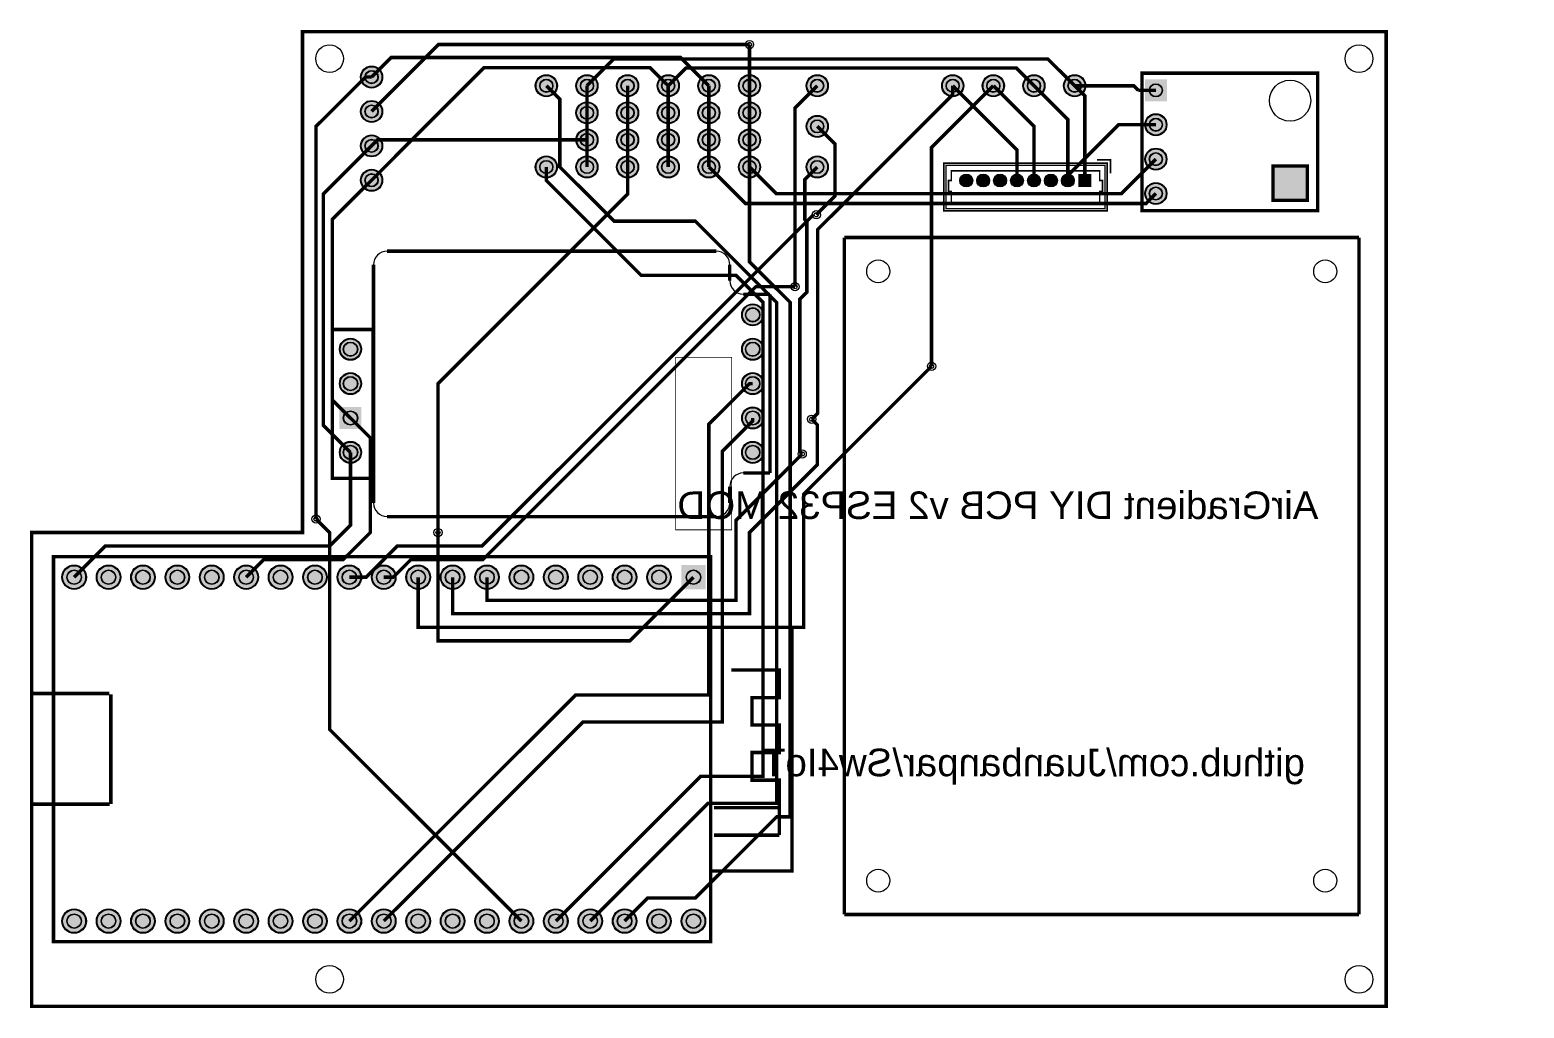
# Model space of a CAD drawing. Header units: millimetres. Extents: x -20 to 90, y 28 to 100.
import ezdxf

# ---------------------------------------------------------------- set-up
doc = ezdxf.new("R2010")
doc.units = ezdxf.units.MM
for name, color, linetype, true_color in [('BoardOutLine', 7, 'Continuous', 0xff00ff), ('BottomLayer', 7, 'Continuous', 0x0000ff), ('BottomSolderMaskLayer', 7, 'Continuous', 0xaa00ff), ('Document', 7, 'Continuous', 0xffffff), ('Hole', 7, 'Continuous', 0x222222), ('Mechanical', 7, 'Continuous', 0xf022f0), ('Multi-Layer', 7, 'Continuous', 0xc0c0c0), ('TopLayer', 7, 'Continuous', 0xff0000), ('TopSilkLayer', 7, 'Continuous', 0xffcc00), ('TopSolderMaskLayer', 7, 'Continuous', 0x800080)]:
    doc.layers.add(name, color=color, linetype=linetype, true_color=true_color)
doc.styles.get("Standard").update_dxf_attribs({"font": 'arial.ttf'})

msp = doc.modelspace()

# ---------------------------------------------------------------- hatches: boundary and pattern name
at = {"layer": 'BottomSolderMaskLayer'}
for points in [[(4.29, 96.64, 1), (5.91, 96.64, 1)], [(17.19, 96, 1), (18.81, 96, 1)], [(20.19, 96, 1), (21.81, 96, 1)], [(23.19, 96, 1), (24.81, 96, 1)], [(26.19, 96, 1), (27.81, 96, 1)], [(29.19, 96, 1), (30.81, 96, 1)], [(32.19, 96, 1), (33.81, 96, 1)], [(37.19, 96, 1), (38.81, 96, 1)], [(47.19, 96, 1), (48.81, 96, 1)], [(50.19, 96, 1), (51.81, 96, 1)], [(53.19, 96, 1), (54.81, 96, 1)], [(56.19, 96, 1), (57.81, 96, 1)], [(62.19, 96.47), (63.81, 96.47), (63.81, 94.85), (62.19, 94.85)], [(4.29, 94.1, 1), (5.91, 94.1, 1)], [(20.19, 94, 1), (21.81, 94, 1)], [(23.19, 94, 1), (24.81, 94, 1)], [(26.19, 94, 1), (27.81, 94, 1)], [(29.19, 94, 1), (30.81, 94, 1)], [(32.19, 94, 1), (33.81, 94, 1)], [(37.19, 93, 1), (38.81, 93, 1)], [(62.19, 93.12, 1), (63.81, 93.12, 1)], [(20.19, 92, 1), (21.81, 92, 1)], [(23.19, 92, 1), (24.81, 92, 1)], [(26.19, 92, 1), (27.81, 92, 1)], [(29.19, 92, 1), (30.81, 92, 1)], [(32.19, 92, 1), (33.81, 92, 1)], [(4.29, 91.56, 1), (5.91, 91.56, 1)], [(17.19, 90, 1), (18.81, 90, 1)], [(20.19, 90, 1), (21.81, 90, 1)], [(23.19, 90, 1), (24.81, 90, 1)], [(26.19, 90, 1), (27.81, 90, 1)], [(29.19, 90, 1), (30.81, 90, 1)], [(32.19, 90, 1), (33.81, 90, 1)], [(37.19, 90, 1), (38.81, 90, 1)], [(62.19, 90.58, 1), (63.81, 90.58, 1)], [(4.29, 89.02, 1), (5.91, 89.02, 1)], [(48.52, 89, 1), (49.48, 89, 1)], [(49.77, 89, 1), (50.73, 89, 1)], [(51.02, 89, 1), (51.98, 89, 1)], [(52.27, 89, 1), (53.22, 89, 1)], [(53.53, 89, 1), (54.48, 89, 1)], [(54.78, 89, 1), (55.73, 89, 1)], [(56.02, 89, 1), (56.98, 89, 1)], [(58.23, 88.52), (57.27, 88.52), (57.27, 89.48), (58.23, 89.48)], [(62.19, 88.04, 1), (63.81, 88.04, 1)], [(32.43, 79.08, 1), (34.05, 79.08, 1)], [(2.73, 76.54, 1), (4.35, 76.54, 1)], [(32.43, 76.54, 1), (34.05, 76.54, 1)], [(2.73, 74, 1), (4.35, 74, 1)], [(32.43, 74, 1), (34.05, 74, 1)], [(2.73, 72.27), (4.35, 72.27), (4.35, 70.65), (2.73, 70.65)], [(32.43, 71.46, 1), (34.05, 71.46, 1)], [(2.73, 68.92, 1), (4.35, 68.92, 1)], [(32.43, 68.92, 1), (34.05, 68.92, 1)], [(-17.76, 59.7, 1), (-15.96, 59.7, 1)], [(-15.22, 59.7, 1), (-13.42, 59.7, 1)], [(-12.68, 59.7, 1), (-10.88, 59.7, 1)], [(-10.14, 59.7, 1), (-8.34, 59.7, 1)], [(-7.6, 59.7, 1), (-5.8, 59.7, 1)], [(-5.06, 59.7, 1), (-3.26, 59.7, 1)], [(-2.52, 59.7, 1), (-0.72, 59.7, 1)], [(0.02, 59.7, 1), (1.82, 59.7, 1)], [(2.56, 59.7, 1), (4.36, 59.7, 1)], [(5.1, 59.7, 1), (6.9, 59.7, 1)], [(7.64, 59.7, 1), (9.44, 59.7, 1)], [(10.18, 59.7, 1), (11.98, 59.7, 1)], [(12.72, 59.7, 1), (14.52, 59.7, 1)], [(15.26, 59.7, 1), (17.06, 59.7, 1)], [(17.8, 59.7, 1), (19.6, 59.7, 1)], [(20.34, 59.7, 1), (22.14, 59.7, 1)], [(22.88, 59.7, 1), (24.68, 59.7, 1)], [(25.42, 59.7, 1), (27.22, 59.7, 1)], [(29.76, 60.6), (29.76, 58.8), (27.96, 58.8), (27.96, 60.6)], [(-17.76, 34.3, 1), (-15.96, 34.3, 1)], [(-15.22, 34.3, 1), (-13.42, 34.3, 1)], [(-12.68, 34.3, 1), (-10.88, 34.3, 1)], [(-10.14, 34.3, 1), (-8.34, 34.3, 1)], [(-7.6, 34.3, 1), (-5.8, 34.3, 1)], [(-5.06, 34.3, 1), (-3.26, 34.3, 1)], [(-2.52, 34.3, 1), (-0.72, 34.3, 1)], [(0.02, 34.3, 1), (1.82, 34.3, 1)], [(2.56, 34.3, 1), (4.36, 34.3, 1)], [(5.1, 34.3, 1), (6.9, 34.3, 1)], [(7.64, 34.3, 1), (9.44, 34.3, 1)], [(10.18, 34.3, 1), (11.98, 34.3, 1)], [(12.72, 34.3, 1), (14.52, 34.3, 1)], [(15.26, 34.3, 1), (17.06, 34.3, 1)], [(17.8, 34.3, 1), (19.6, 34.3, 1)], [(20.34, 34.3, 1), (22.14, 34.3, 1)], [(22.88, 34.3, 1), (24.68, 34.3, 1)], [(25.42, 34.3, 1), (27.22, 34.3, 1)], [(27.96, 34.3, 1), (29.76, 34.3, 1)]]:
    msp.add_hatch(color=256, dxfattribs=at).paths.add_polyline_path(points)
at = {"layer": 'Multi-Layer'}
for points in [[(62.24, 96.42), (63.76, 96.42), (63.76, 94.9), (62.24, 94.9)], [(62.24, 93.12, 1), (63.76, 93.12, 1)], [(62.24, 90.58, 1), (63.76, 90.58, 1)], [(62.24, 88.04, 1), (63.76, 88.04, 1)], [(32.48, 79.08, 1), (34, 79.08, 1)], [(2.78, 76.54, 1), (4.3, 76.54, 1)], [(32.48, 76.54, 1), (34, 76.54, 1)], [(2.78, 74, 1), (4.3, 74, 1)], [(32.48, 74, 1), (34, 74, 1)], [(2.78, 72.22), (4.3, 72.22), (4.3, 70.7), (2.78, 70.7)], [(32.48, 71.46, 1), (34, 71.46, 1)], [(2.78, 68.92, 1), (4.3, 68.92, 1)], [(32.48, 68.92, 1), (34, 68.92, 1)], [(-17.71, 59.7, 1), (-16.01, 59.7, 1)], [(-15.17, 59.7, 1), (-13.47, 59.7, 1)], [(-12.63, 59.7, 1), (-10.93, 59.7, 1)], [(-10.09, 59.7, 1), (-8.39, 59.7, 1)], [(-7.55, 59.7, 1), (-5.85, 59.7, 1)], [(-5.01, 59.7, 1), (-3.31, 59.7, 1)], [(-2.47, 59.7, 1), (-0.77, 59.7, 1)], [(0.07, 59.7, 1), (1.77, 59.7, 1)], [(2.61, 59.7, 1), (4.31, 59.7, 1)], [(5.15, 59.7, 1), (6.85, 59.7, 1)], [(7.69, 59.7, 1), (9.39, 59.7, 1)], [(10.23, 59.7, 1), (11.93, 59.7, 1)], [(12.77, 59.7, 1), (14.47, 59.7, 1)], [(15.31, 59.7, 1), (17.01, 59.7, 1)], [(17.85, 59.7, 1), (19.55, 59.7, 1)], [(20.39, 59.7, 1), (22.09, 59.7, 1)], [(22.93, 59.7, 1), (24.63, 59.7, 1)], [(25.47, 59.7, 1), (27.17, 59.7, 1)], [(29.71, 60.55), (29.71, 58.85), (28.01, 58.85), (28.01, 60.55)], [(-17.71, 34.3, 1), (-16.01, 34.3, 1)], [(-15.17, 34.3, 1), (-13.47, 34.3, 1)], [(-12.63, 34.3, 1), (-10.93, 34.3, 1)], [(-10.09, 34.3, 1), (-8.39, 34.3, 1)], [(-7.55, 34.3, 1), (-5.85, 34.3, 1)], [(-5.01, 34.3, 1), (-3.31, 34.3, 1)], [(-2.47, 34.3, 1), (-0.77, 34.3, 1)], [(0.07, 34.3, 1), (1.77, 34.3, 1)], [(2.61, 34.3, 1), (4.31, 34.3, 1)], [(5.15, 34.3, 1), (6.85, 34.3, 1)], [(7.69, 34.3, 1), (9.39, 34.3, 1)], [(10.23, 34.3, 1), (11.93, 34.3, 1)], [(12.77, 34.3, 1), (14.47, 34.3, 1)], [(15.31, 34.3, 1), (17.01, 34.3, 1)], [(17.85, 34.3, 1), (19.55, 34.3, 1)], [(20.39, 34.3, 1), (22.09, 34.3, 1)], [(22.93, 34.3, 1), (24.63, 34.3, 1)], [(25.47, 34.3, 1), (27.17, 34.3, 1)], [(28.01, 34.3, 1), (29.71, 34.3, 1)]]:
    msp.add_hatch(color=256, dxfattribs=at).paths.add_polyline_path(points)
at = {"layer": 'TopSilkLayer'}
msp.add_hatch(color=256, dxfattribs=at).paths.add_polyline_path([(71.64, 90.03), (71.64, 87.49), (74.18, 87.49), (74.18, 90.03)])
at = {"layer": 'TopSolderMaskLayer'}
for points in [[(4.29, 96.64, 1), (5.91, 96.64, 1)], [(17.19, 96, 1), (18.81, 96, 1)], [(20.19, 96, 1), (21.81, 96, 1)], [(23.19, 96, 1), (24.81, 96, 1)], [(26.19, 96, 1), (27.81, 96, 1)], [(29.19, 96, 1), (30.81, 96, 1)], [(32.19, 96, 1), (33.81, 96, 1)], [(37.19, 96, 1), (38.81, 96, 1)], [(47.19, 96, 1), (48.81, 96, 1)], [(50.19, 96, 1), (51.81, 96, 1)], [(53.19, 96, 1), (54.81, 96, 1)], [(56.19, 96, 1), (57.81, 96, 1)], [(62.19, 96.47), (63.81, 96.47), (63.81, 94.85), (62.19, 94.85)], [(4.29, 94.1, 1), (5.91, 94.1, 1)], [(20.19, 94, 1), (21.81, 94, 1)], [(23.19, 94, 1), (24.81, 94, 1)], [(26.19, 94, 1), (27.81, 94, 1)], [(29.19, 94, 1), (30.81, 94, 1)], [(32.19, 94, 1), (33.81, 94, 1)], [(37.19, 93, 1), (38.81, 93, 1)], [(62.19, 93.12, 1), (63.81, 93.12, 1)], [(20.19, 92, 1), (21.81, 92, 1)], [(23.19, 92, 1), (24.81, 92, 1)], [(26.19, 92, 1), (27.81, 92, 1)], [(29.19, 92, 1), (30.81, 92, 1)], [(32.19, 92, 1), (33.81, 92, 1)], [(4.29, 91.56, 1), (5.91, 91.56, 1)], [(17.19, 90, 1), (18.81, 90, 1)], [(20.19, 90, 1), (21.81, 90, 1)], [(23.19, 90, 1), (24.81, 90, 1)], [(26.19, 90, 1), (27.81, 90, 1)], [(29.19, 90, 1), (30.81, 90, 1)], [(32.19, 90, 1), (33.81, 90, 1)], [(37.19, 90, 1), (38.81, 90, 1)], [(62.19, 90.58, 1), (63.81, 90.58, 1)], [(4.29, 89.02, 1), (5.91, 89.02, 1)], [(48.52, 89, 1), (49.48, 89, 1)], [(49.77, 89, 1), (50.73, 89, 1)], [(51.02, 89, 1), (51.98, 89, 1)], [(52.27, 89, 1), (53.22, 89, 1)], [(53.53, 89, 1), (54.48, 89, 1)], [(54.78, 89, 1), (55.73, 89, 1)], [(56.02, 89, 1), (56.98, 89, 1)], [(58.23, 88.52), (57.27, 88.52), (57.27, 89.48), (58.23, 89.48)], [(62.19, 88.04, 1), (63.81, 88.04, 1)], [(32.43, 79.08, 1), (34.05, 79.08, 1)], [(2.73, 76.54, 1), (4.35, 76.54, 1)], [(32.43, 76.54, 1), (34.05, 76.54, 1)], [(2.73, 74, 1), (4.35, 74, 1)], [(32.43, 74, 1), (34.05, 74, 1)], [(2.73, 72.27), (4.35, 72.27), (4.35, 70.65), (2.73, 70.65)], [(32.43, 71.46, 1), (34.05, 71.46, 1)], [(2.73, 68.92, 1), (4.35, 68.92, 1)], [(32.43, 68.92, 1), (34.05, 68.92, 1)], [(-17.76, 59.7, 1), (-15.96, 59.7, 1)], [(-15.22, 59.7, 1), (-13.42, 59.7, 1)], [(-12.68, 59.7, 1), (-10.88, 59.7, 1)], [(-10.14, 59.7, 1), (-8.34, 59.7, 1)], [(-7.6, 59.7, 1), (-5.8, 59.7, 1)], [(-5.06, 59.7, 1), (-3.26, 59.7, 1)], [(-2.52, 59.7, 1), (-0.72, 59.7, 1)], [(0.02, 59.7, 1), (1.82, 59.7, 1)], [(2.56, 59.7, 1), (4.36, 59.7, 1)], [(5.1, 59.7, 1), (6.9, 59.7, 1)], [(7.64, 59.7, 1), (9.44, 59.7, 1)], [(10.18, 59.7, 1), (11.98, 59.7, 1)], [(12.72, 59.7, 1), (14.52, 59.7, 1)], [(15.26, 59.7, 1), (17.06, 59.7, 1)], [(17.8, 59.7, 1), (19.6, 59.7, 1)], [(20.34, 59.7, 1), (22.14, 59.7, 1)], [(22.88, 59.7, 1), (24.68, 59.7, 1)], [(25.42, 59.7, 1), (27.22, 59.7, 1)], [(29.76, 60.6), (29.76, 58.8), (27.96, 58.8), (27.96, 60.6)], [(-17.76, 34.3, 1), (-15.96, 34.3, 1)], [(-15.22, 34.3, 1), (-13.42, 34.3, 1)], [(-12.68, 34.3, 1), (-10.88, 34.3, 1)], [(-10.14, 34.3, 1), (-8.34, 34.3, 1)], [(-7.6, 34.3, 1), (-5.8, 34.3, 1)], [(-5.06, 34.3, 1), (-3.26, 34.3, 1)], [(-2.52, 34.3, 1), (-0.72, 34.3, 1)], [(0.02, 34.3, 1), (1.82, 34.3, 1)], [(2.56, 34.3, 1), (4.36, 34.3, 1)], [(5.1, 34.3, 1), (6.9, 34.3, 1)], [(7.64, 34.3, 1), (9.44, 34.3, 1)], [(10.18, 34.3, 1), (11.98, 34.3, 1)], [(12.72, 34.3, 1), (14.52, 34.3, 1)], [(15.26, 34.3, 1), (17.06, 34.3, 1)], [(17.8, 34.3, 1), (19.6, 34.3, 1)], [(20.34, 34.3, 1), (22.14, 34.3, 1)], [(22.88, 34.3, 1), (24.68, 34.3, 1)], [(25.42, 34.3, 1), (27.22, 34.3, 1)], [(27.96, 34.3, 1), (29.76, 34.3, 1)]]:
    msp.add_hatch(color=256, dxfattribs=at).paths.add_polyline_path(points)

# ---------------------------------------------------------------- linework, layer by layer
at = {"layer": 'BoardOutLine', "const_width": 0.254}
msp.add_lwpolyline([(0, 100), (80, 100), (80, 28), (0, 28), (-20, 28), (-20, 63), (-10, 63), (0, 63), (0, 100)], close=True, dxfattribs=at)
at = {"layer": 'BottomLayer'}
for points, const_width in [([(30, 96), (27.91, 98.08), (6.54, 98.08), (5.1, 96.64)], 0.26), ([(33, 96), (33, 99.04)], 0.26), ([(27, 96), (25.67, 97.33), (13.4, 97.33), (5.1, 89.02)], 0.26), ([(5.1, 96.64), (4.65, 96.64), (1, 93), (1, 90.22), (1, 64)], 0.254), ([(18, 96), (19, 95), (19, 90), (23, 86), (29, 86), (35, 80), (35, 43), (29.94, 43), (21.24, 34.3)], 0.254), ([(21, 94), (21, 96)], 0.26), ([(24, 96), (24, 94)], 0.26), ([(27, 94), (27, 96)], 0.26), ([(30, 94), (30, 96)], 0.26), ([(33, 94), (33, 96)], 0.26), ([(36.36, 81.16), (36.36, 94.36), (38, 96)], 0.26), ([(48, 96), (48, 95.35), (38.03, 85.38), (38.03, 71.81), (37.59, 71.37)], 0.26), ([(51, 96), (46.44, 91.45), (46.44, 75.28)], 0.26), ([(54, 89), (54, 93), (51, 96)], 0.26), ([(56.5, 89), (56.5, 93.5), (54, 96)], 0.26), ([(57.75, 89), (57.75, 95.25), (57, 96)], 0.26), ([(21, 92), (21, 94)], 0.26), ([(24, 92), (24, 94)], 0.26), ([(27, 92), (27, 94)], 0.26), ([(30, 94), (30, 92)], 0.26), ([(33, 92), (33, 94)], 0.26), ([(37.93, 86.47), (39.31, 87.85), (39.31, 91.69), (38, 93)], 0.26), ([(3.54, 68.92), (1.54, 70.92), (1.54, 88.01), (5.1, 91.56)], 0.26), ([(21, 90), (21, 92)], 0.26), ([(24, 90), (24, 92)], 0.26), ([(27, 90), (27, 92)], 0.26), ([(30, 92), (30, 90)], 0.26), ([(33, 90), (33, 92)], 0.26), ([(18, 90), (18, 89), (25, 82), (32, 82), (34, 80), (34, 45), (29.4, 45), (18.7, 34.3)], 0.254), ([(33, 90), (33, 83), (36, 80), (36, 42), (35, 42), (29, 36), (25.48, 36), (23.78, 34.3)], 0.254), ([(36.89, 68.8), (36.71, 68.99), (36.71, 80.22), (37.23, 80.74), (37.23, 85.98), (37.09, 86.12), (37.09, 89.09), (38, 90)], 0.26), ([(3.54, 71.46), (2.2, 72.79), (2.2, 86.13), (5.1, 89.02)], 0.26), ([(33.24, 74), (33, 74), (30, 71), (30, 51), (20.16, 51), (3.46, 34.3)], 0.254), ([(3.54, 71.46), (5, 70), (5, 63), (3, 61), (-2.86, 61), (-4.16, 59.7)], 0.254), ([(33.24, 71.46), (33.24, 71.24), (31, 69), (31, 49), (20.7, 49), (6, 34.3)], 0.254), ([(3.54, 68.92), (3.54, 63.54), (2, 62), (-14.56, 62), (-16.86, 59.7)], 0.254), ([(10, 63), (10, 55), (24.16, 55), (28.86, 59.7)], 0.254)]:
    msp.add_lwpolyline(points, dxfattribs=dict(at, const_width=const_width))
at = {"layer": 'BottomSolderMaskLayer'}
for points in [[(49, 89.28), (49, 89.28)], [(49, 88.72), (49, 88.72)], [(50.25, 89.28), (50.25, 89.28)], [(50.25, 88.72), (50.25, 88.72)], [(51.5, 89.28), (51.5, 89.28)], [(51.5, 88.72), (51.5, 88.72)], [(52.75, 89.28), (52.75, 89.28)], [(52.75, 88.72), (52.75, 88.72)], [(54, 89.28), (54, 89.28)], [(54, 88.72), (54, 88.72)], [(55.25, 89.28), (55.25, 89.28)], [(55.25, 88.72), (55.25, 88.72)], [(56.5, 89.28), (56.5, 89.28)], [(56.5, 88.72), (56.5, 88.72)], [(57.75, 89.28), (57.75, 89.28)], [(57.75, 88.72), (57.75, 88.72)]]:
    msp.add_lwpolyline(points, close=True, dxfattribs=at)
for centre, radius in [((5.1, 96.64), 0.813), ((5.1, 96.64), 0.488), ((18, 96), 0.813), ((18, 96), 0.488), ((21, 96), 0.813), ((21, 96), 0.488), ((24, 96), 0.813), ((24, 96), 0.488), ((27, 96), 0.813), ((27, 96), 0.488), ((30, 96), 0.813), ((30, 96), 0.488), ((33, 96), 0.813), ((33, 96), 0.488), ((38, 96), 0.813), ((38, 96), 0.488), ((48, 96), 0.813), ((48, 96), 0.488), ((51, 96), 0.813), ((51, 96), 0.488), ((54, 96), 0.813), ((54, 96), 0.488), ((57, 96), 0.813), ((57, 96), 0.488), ((63, 95.66), 0.488), ((5.1, 94.1), 0.813), ((5.1, 94.1), 0.488), ((21, 94), 0.813), ((21, 94), 0.488), ((24, 94), 0.813), ((24, 94), 0.488), ((27, 94), 0.813), ((27, 94), 0.488), ((30, 94), 0.813), ((30, 94), 0.488), ((33, 94), 0.813), ((33, 94), 0.488), ((38, 93), 0.813), ((63, 93.12), 0.813), ((21, 92), 0.813), ((24, 92), 0.813), ((27, 92), 0.813), ((30, 92), 0.813), ((33, 92), 0.813), ((38, 93), 0.488), ((63, 93.12), 0.488), ((5.1, 91.56), 0.813), ((5.1, 91.56), 0.488), ((21, 92), 0.488), ((24, 92), 0.488), ((27, 92), 0.488), ((30, 92), 0.488), ((33, 92), 0.488), ((18, 90), 0.813), ((18, 90), 0.488), ((21, 90), 0.813), ((21, 90), 0.488), ((24, 90), 0.813), ((24, 90), 0.488), ((27, 90), 0.813), ((27, 90), 0.488), ((30, 90), 0.813), ((30, 90), 0.488), ((33, 90), 0.813), ((33, 90), 0.488), ((38, 90), 0.813), ((38, 90), 0.488), ((63, 90.58), 0.813), ((63, 90.58), 0.488), ((5.1, 89.02), 0.813), ((5.1, 89.02), 0.488), ((49, 89), 0.476), ((50.25, 89), 0.476), ((51.5, 89), 0.476), ((52.75, 89), 0.476), ((54, 89), 0.476), ((55.25, 89), 0.476), ((56.5, 89), 0.476), ((63, 88.04), 0.813), ((63, 88.04), 0.488), ((33.24, 79.08), 0.813), ((33.24, 79.08), 0.533), ((3.54, 76.54), 0.813), ((33.24, 76.54), 0.813), ((3.54, 76.54), 0.533), ((33.24, 76.54), 0.533), ((3.54, 74), 0.813), ((3.54, 74), 0.533), ((33.24, 74), 0.813), ((33.24, 74), 0.533), ((3.54, 71.46), 0.533), ((33.24, 71.46), 0.813), ((33.24, 71.46), 0.533), ((3.54, 68.92), 0.813), ((33.24, 68.92), 0.813), ((3.54, 68.92), 0.533), ((33.24, 68.92), 0.533), ((-16.86, 59.7), 0.901), ((-16.86, 59.7), 0.54), ((-14.32, 59.7), 0.901), ((-14.32, 59.7), 0.54), ((-11.78, 59.7), 0.901), ((-11.78, 59.7), 0.54), ((-9.24, 59.7), 0.901), ((-9.24, 59.7), 0.54), ((-6.7, 59.7), 0.901), ((-6.7, 59.7), 0.54), ((-4.16, 59.7), 0.901), ((-4.16, 59.7), 0.54), ((-1.62, 59.7), 0.901), ((-1.62, 59.7), 0.54), ((0.92, 59.7), 0.901), ((0.92, 59.7), 0.54), ((3.46, 59.7), 0.901), ((3.46, 59.7), 0.54), ((6, 59.7), 0.901), ((6, 59.7), 0.54), ((8.54, 59.7), 0.901), ((8.54, 59.7), 0.54), ((11.08, 59.7), 0.901), ((11.08, 59.7), 0.54), ((13.62, 59.7), 0.901), ((13.62, 59.7), 0.54), ((16.16, 59.7), 0.901), ((16.16, 59.7), 0.54), ((18.7, 59.7), 0.901), ((18.7, 59.7), 0.54), ((21.24, 59.7), 0.901), ((21.24, 59.7), 0.54), ((23.78, 59.7), 0.901), ((23.78, 59.7), 0.54), ((26.32, 59.7), 0.901), ((26.32, 59.7), 0.54), ((28.86, 59.7), 0.54), ((-16.86, 34.3), 0.901), ((-16.86, 34.3), 0.54), ((-14.32, 34.3), 0.901), ((-14.32, 34.3), 0.54), ((-11.78, 34.3), 0.901), ((-11.78, 34.3), 0.54), ((-9.24, 34.3), 0.901), ((-9.24, 34.3), 0.54), ((-6.7, 34.3), 0.901), ((-6.7, 34.3), 0.54), ((-4.16, 34.3), 0.901), ((-4.16, 34.3), 0.54), ((-1.62, 34.3), 0.901), ((-1.62, 34.3), 0.54), ((0.92, 34.3), 0.901), ((0.92, 34.3), 0.54), ((3.46, 34.3), 0.901), ((3.46, 34.3), 0.54), ((6, 34.3), 0.901), ((6, 34.3), 0.54), ((8.54, 34.3), 0.901), ((8.54, 34.3), 0.54), ((11.08, 34.3), 0.901), ((11.08, 34.3), 0.54), ((13.62, 34.3), 0.901), ((13.62, 34.3), 0.54), ((16.16, 34.3), 0.901), ((16.16, 34.3), 0.54), ((18.7, 34.3), 0.901), ((18.7, 34.3), 0.54), ((21.24, 34.3), 0.901), ((21.24, 34.3), 0.54), ((23.78, 34.3), 0.901), ((23.78, 34.3), 0.54), ((26.32, 34.3), 0.901), ((26.32, 34.3), 0.54), ((28.86, 34.3), 0.901), ((28.86, 34.3), 0.54)]:
    msp.add_circle(centre, radius, dxfattribs=at)
for centre, start, end in [((49, 89), 450, 270), ((49, 89), 270, 450), ((50.25, 89), 450, 270), ((50.25, 89), 270, 450), ((51.5, 89), 450, 270), ((51.5, 89), 270, 450), ((52.75, 89), 450, 270), ((52.75, 89), 270, 450), ((54, 89), 450, 270), ((54, 89), 270, 450), ((55.25, 89), 450, 270), ((55.25, 89), 270, 450), ((56.5, 89), 450, 270), ((56.5, 89), 270, 450), ((57.75, 89), 450, 270), ((57.75, 89), 270, 450)]:
    msp.add_arc(centre, 0.28, start, end, dxfattribs=at)
at = {"layer": 'Document', "const_width": 0.1}
msp.add_lwpolyline([(59.25, 90.13), (47.5, 90.13), (47.5, 86.93)], dxfattribs=at)
msp.add_lwpolyline([(59.25, 86.93), (59.25, 90.12), (47.5, 90.12), (47.5, 86.93), (59.25, 86.93)], close=True, dxfattribs=at)
at = {"layer": 'Hole'}
for centre, radius in [((33, 99.04), 0.155), ((37.93, 86.47), 0.155), ((36.36, 81.16), 0.155), ((46.44, 75.28), 0.155), ((37.59, 71.37), 0.155), ((36.89, 68.8), 0.155), ((1, 64), 0.152), ((10, 63), 0.152)]:
    msp.add_circle(centre, radius, dxfattribs=at)
at = {"layer": 'Mechanical', "const_width": 0.05}
msp.add_lwpolyline([(27.54, 63.2), (31.69, 63.2), (31.69, 75.95), (27.54, 75.95), (27.54, 63.2)], close=True, dxfattribs=at)
at = {"layer": 'Multi-Layer'}
for points in [[(58.18, 88.57), (57.33, 88.57), (57.33, 89.42), (58.18, 89.42)], [(49, 89.25), (49, 89.25)], [(49, 88.75), (49, 88.75)], [(50.25, 89.25), (50.25, 89.25)], [(50.25, 88.75), (50.25, 88.75)], [(51.5, 89.25), (51.5, 89.25)], [(51.5, 88.75), (51.5, 88.75)], [(52.75, 89.25), (52.75, 89.25)], [(52.75, 88.75), (52.75, 88.75)], [(54, 89.25), (54, 89.25)], [(54, 88.75), (54, 88.75)], [(55.25, 89.25), (55.25, 89.25)], [(55.25, 88.75), (55.25, 88.75)], [(56.5, 89.25), (56.5, 89.25)], [(56.5, 88.75), (56.5, 88.75)], [(57.75, 89.25), (57.75, 89.25)], [(57.75, 88.75), (57.75, 88.75)]]:
    msp.add_lwpolyline(points, close=True, dxfattribs=at)
for centre, radius in [((33, 99.04), 0.305), ((2, 98), 1.02), ((78, 98), 1.02), ((5.1, 96.64), 0.762), ((5.1, 96.64), 0.457), ((18, 96), 0.762), ((18, 96), 0.457), ((21, 96), 0.762), ((21, 96), 0.457), ((24, 96), 0.762), ((24, 96), 0.457), ((27, 96), 0.762), ((27, 96), 0.457), ((30, 96), 0.762), ((30, 96), 0.457), ((33, 96), 0.762), ((33, 96), 0.457), ((38, 96), 0.762), ((38, 96), 0.457), ((48, 96), 0.762), ((48, 96), 0.457), ((51, 96), 0.762), ((51, 96), 0.457), ((54, 96), 0.762), ((54, 96), 0.457), ((57, 96), 0.762), ((57, 96), 0.457), ((63, 95.66), 0.457), ((5.1, 94.1), 0.762), ((5.1, 94.1), 0.457), ((21, 94), 0.762), ((21, 94), 0.457), ((24, 94), 0.762), ((24, 94), 0.457), ((27, 94), 0.762), ((27, 94), 0.457), ((30, 94), 0.762), ((30, 94), 0.457), ((33, 94), 0.762), ((33, 94), 0.457), ((63, 93.12), 0.762), ((21, 92), 0.762), ((24, 92), 0.762), ((27, 92), 0.762), ((30, 92), 0.762), ((33, 92), 0.762), ((38, 93), 0.762), ((38, 93), 0.457), ((63, 93.12), 0.457), ((5.1, 91.56), 0.762), ((5.1, 91.56), 0.457), ((21, 92), 0.457), ((24, 92), 0.457), ((27, 92), 0.457), ((30, 92), 0.457), ((33, 92), 0.457), ((18, 90), 0.762), ((18, 90), 0.457), ((21, 90), 0.762), ((21, 90), 0.457), ((24, 90), 0.762), ((24, 90), 0.457), ((27, 90), 0.762), ((27, 90), 0.457), ((30, 90), 0.762), ((30, 90), 0.457), ((33, 90), 0.762), ((33, 90), 0.457), ((38, 90), 0.762), ((38, 90), 0.457), ((63, 90.58), 0.762), ((63, 90.58), 0.457), ((5.1, 89.02), 0.762), ((5.1, 89.02), 0.457), ((49, 89), 0.425), ((50.25, 89), 0.425), ((51.5, 89), 0.425), ((52.75, 89), 0.425), ((54, 89), 0.425), ((55.25, 89), 0.425), ((56.5, 89), 0.425), ((63, 88.04), 0.762), ((63, 88.04), 0.457), ((37.93, 86.47), 0.305), ((42.5, 82.29), 0.85), ((75.5, 82.29), 0.85), ((36.36, 81.16), 0.305), ((33.24, 79.08), 0.762), ((33.24, 79.08), 0.5), ((3.54, 76.54), 0.762), ((33.24, 76.54), 0.762), ((3.54, 76.54), 0.5), ((33.24, 76.54), 0.5), ((46.44, 75.28), 0.305), ((3.54, 74), 0.762), ((3.54, 74), 0.5), ((33.24, 74), 0.762), ((33.24, 74), 0.5), ((3.54, 71.46), 0.5), ((33.24, 71.46), 0.762), ((33.24, 71.46), 0.5), ((37.59, 71.37), 0.305), ((3.54, 68.92), 0.762), ((33.24, 68.92), 0.762), ((3.54, 68.92), 0.5), ((33.24, 68.92), 0.5), ((36.89, 68.8), 0.305), ((1, 64), 0.305), ((10, 63), 0.305), ((-16.86, 59.7), 0.85), ((-16.86, 59.7), 0.51), ((-14.32, 59.7), 0.85), ((-14.32, 59.7), 0.51), ((-11.78, 59.7), 0.85), ((-11.78, 59.7), 0.51), ((-9.24, 59.7), 0.85), ((-9.24, 59.7), 0.51), ((-6.7, 59.7), 0.85), ((-6.7, 59.7), 0.51), ((-4.16, 59.7), 0.85), ((-4.16, 59.7), 0.51), ((-1.62, 59.7), 0.85), ((-1.62, 59.7), 0.51), ((0.92, 59.7), 0.85), ((0.92, 59.7), 0.51), ((3.46, 59.7), 0.85), ((3.46, 59.7), 0.51), ((6, 59.7), 0.85), ((6, 59.7), 0.51), ((8.54, 59.7), 0.85), ((8.54, 59.7), 0.51), ((11.08, 59.7), 0.85), ((11.08, 59.7), 0.51), ((13.62, 59.7), 0.85), ((13.62, 59.7), 0.51), ((16.16, 59.7), 0.85), ((16.16, 59.7), 0.51), ((18.7, 59.7), 0.85), ((18.7, 59.7), 0.51), ((21.24, 59.7), 0.85), ((21.24, 59.7), 0.51), ((23.78, 59.7), 0.85), ((23.78, 59.7), 0.51), ((26.32, 59.7), 0.85), ((26.32, 59.7), 0.51), ((28.86, 59.7), 0.51), ((42.5, 37.29), 0.85), ((75.5, 37.29), 0.85), ((-16.86, 34.3), 0.85), ((-16.86, 34.3), 0.51), ((-14.32, 34.3), 0.85), ((-14.32, 34.3), 0.51), ((-11.78, 34.3), 0.85), ((-11.78, 34.3), 0.51), ((-9.24, 34.3), 0.85), ((-9.24, 34.3), 0.51), ((-6.7, 34.3), 0.85), ((-6.7, 34.3), 0.51), ((-4.16, 34.3), 0.85), ((-4.16, 34.3), 0.51), ((-1.62, 34.3), 0.85), ((-1.62, 34.3), 0.51), ((0.92, 34.3), 0.85), ((0.92, 34.3), 0.51), ((3.46, 34.3), 0.85), ((3.46, 34.3), 0.51), ((6, 34.3), 0.85), ((6, 34.3), 0.51), ((8.54, 34.3), 0.85), ((8.54, 34.3), 0.51), ((11.08, 34.3), 0.85), ((11.08, 34.3), 0.51), ((13.62, 34.3), 0.85), ((13.62, 34.3), 0.51), ((16.16, 34.3), 0.85), ((16.16, 34.3), 0.51), ((18.7, 34.3), 0.85), ((18.7, 34.3), 0.51), ((21.24, 34.3), 0.85), ((21.24, 34.3), 0.51), ((23.78, 34.3), 0.85), ((23.78, 34.3), 0.51), ((26.32, 34.3), 0.85), ((26.32, 34.3), 0.51), ((28.86, 34.3), 0.85), ((28.86, 34.3), 0.51), ((2, 30), 1.02), ((78, 30), 1.02)]:
    msp.add_circle(centre, radius, dxfattribs=at)
for centre, start, end in [((49, 89), 450, 270), ((49, 89), 270, 450), ((50.25, 89), 450, 270), ((50.25, 89), 270, 450), ((51.5, 89), 450, 270), ((51.5, 89), 270, 450), ((52.75, 89), 450, 270), ((52.75, 89), 270, 450), ((54, 89), 450, 270), ((54, 89), 270, 450), ((55.25, 89), 450, 270), ((55.25, 89), 270, 450), ((56.5, 89), 450, 270), ((56.5, 89), 270, 450), ((57.75, 89), 450, 270), ((57.75, 89), 270, 450)]:
    msp.add_arc(centre, 0.25, start, end, dxfattribs=at)
at = {"layer": 'TopLayer'}
for points, const_width in [([(5.1, 94.1), (10.04, 99.04), (33, 99.04)], 0.26), ([(21, 96), (22.98, 97.98), (55.02, 97.98), (57, 96)], 0.26), ([(54, 96), (52.69, 97.31), (28.31, 97.31), (27, 96)], 0.26), ([(52.75, 89), (52.75, 91.25), (48, 96)], 0.26), ([(57, 96), (61.36, 96), (61.71, 95.66)], 0.26), ([(63, 95.66), (61.71, 95.66)], 0.26), ([(63, 93.12), (60.24, 93.12), (56.5, 89.38), (56.5, 89)], 0.26), ([(21, 92), (5.53, 92), (5.1, 91.56)], 0.26), ([(33, 90), (34.97, 88.03), (60.45, 88.03), (63, 90.58)], 0.26), ([(24, 90), (24, 88), (10, 74), (10, 63)], 0.254), ([(30, 90), (32.7, 87.3), (62.27, 87.3), (63, 88.04)], 0.26), ([(3.46, 59.7), (4.7, 59.7), (7, 62), (13.25, 62), (37.72, 86.47)], 0.254), ([(6, 59.7), (6.7, 59.7), (8, 61), (13.32, 61), (33.47, 81.16), (36.36, 81.16)], 0.254), ([(8.54, 59.7), (8.54, 56), (37, 56), (37, 65.84), (46.44, 75.28)], 0.254), ([(11.08, 59.7), (11.08, 57), (33, 57), (33, 63), (38, 68), (38, 70.96), (37.59, 71.37)], 0.254), ([(13.62, 59.7), (13.62, 58), (32, 58), (32, 63.9), (36.89, 68.8)], 0.254), ([(16.16, 34.3), (2, 48.46), (2, 63), (1, 64)], 0.254)]:
    msp.add_lwpolyline(points, dxfattribs=dict(at, const_width=const_width))
at = {"layer": 'TopSilkLayer'}
for points, const_width in [([(61.98, 96.93), (74.94, 96.93), (74.94, 86.77), (61.98, 86.77), (61.98, 96.93)], 0.254), ([(59.4, 86.77), (59.4, 90.28), (47.35, 90.28), (47.35, 86.77), (59.4, 86.77)], 0.12), ([(53.38, 87.33), (47.9, 87.33), (47.9, 88.2), (47.7, 88.2), (47.7, 89), (47.9, 89), (47.9, 89.72), (53.38, 89.72), (58.85, 89.72), (58.85, 89), (59.05, 89), (59.05, 88.2), (58.85, 88.2), (58.85, 87.33), (53.38, 87.33)], 0.12), ([(71.64, 90.07), (74.18, 90.07), (74.18, 87.53), (71.64, 87.53), (71.64, 90.07)], 0.254), ([(2.2, 78), (5.2, 78), (5.2, 67), (2.2, 67), (2.2, 78)], 0.254), ([(30.13, 61.22), (30.13, 61.22), (30.13, 61.22), (30.13, 32.78), (30.13, 32.78), (30.13, 32.78), (-18.38, 32.78), (-18.38, 61.22), (30.13, 61.22)], 0.254), ([(36.14, 56), (36.14, 38), (30.14, 38), (30.14, 56), (36.14, 56)], 0.254)]:
    msp.add_lwpolyline(points, close=True, dxfattribs=dict(at, const_width=const_width))
for points, const_width in [([(58.65, 90.52), (59.65, 90.52), (59.65, 89.52)], 0.12), ([(59.4, 90.28), (47.35, 90.28), (47.35, 86.77)], 0.12), ([(47.9, 87.33), (47.9, 88.2), (47.7, 88.2), (47.7, 89), (47.9, 89), (47.9, 89.72), (53.38, 89.72), (58.85, 89.72)], 0.12), ([(30.54, 83.78), (6.24, 83.78)], 0.254), ([(40, 84.79), (40, 34.79)], 0.254), ([(40, 84.79), (78, 84.79)], 0.254), ([(78, 84.79), (78, 34.79)], 0.254), ([(5.24, 82.78), (5.24, 65.18)], 0.254), ([(31.54, 81.6), (31.54, 82.78)], 0.254), ([(34.51, 80.6), (32.54, 80.6)], 0.254), ([(34.51, 67.4), (34.51, 80.6)], 0.254), ([(34.51, 67.4), (32.54, 67.4)], 0.254), ([(31.54, 66.4), (31.54, 65.18)], 0.254), ([(6.24, 64.18), (30.54, 64.18)], 0.254), ([(31.65, 52.84), (35.21, 52.84), (35.21, 50.81), (33.18, 50.81), (33.18, 48.78), (35.21, 48.78), (35.21, 46.75), (33.18, 46.75), (33.18, 44.71), (35.21, 44.71), (35.21, 42.43)], 0.254), ([(-14.25, 51.11), (-19.99, 51.11)], 0.254), ([(-19.99, 42.96), (-19.99, 51.08)], 0.254), ([(-14.15, 42.96), (-14.15, 51.06)], 0.254), ([(-14.24, 42.94), (-19.98, 42.94)], 0.254), ([(30.38, 42.68), (35.21, 42.68)], 0.254), ([(35.21, 42.43), (35.21, 40.65)], 0.254), ([(35.21, 40.65), (30.38, 40.65)], 0.254), ([(40, 34.79), (78, 34.79)], 0.254)]:
    msp.add_lwpolyline(points, dxfattribs=dict(at, const_width=const_width))
for centre, radius in [((72.91, 94.9), 1.52), ((33.24, 79.08), 0.5), ((3.54, 76.54), 0.5), ((33.24, 76.54), 0.5), ((3.54, 74), 0.5), ((33.24, 74), 0.5), ((3.54, 71.46), 0.5), ((3.54, 71.46), 0.5), ((33.24, 71.46), 0.5), ((3.54, 68.92), 0.5), ((33.24, 68.92), 0.5)]:
    msp.add_circle(centre, radius, dxfattribs=at)
for centre, start, end in [((6.24, 82.78), 90, 180.0015), ((30.54, 82.78), 359.9985, 90), ((32.54, 81.6), 180, 270), ((32.54, 66.4), 90, 180), ((6.24, 65.18), 180, 270), ((30.54, 65.18), 270, 360)]:
    msp.add_arc(centre, 1, start, end, dxfattribs=at)
at = {"layer": 'TopSolderMaskLayer'}
for points in [[(49, 89.28), (49, 89.28)], [(49, 88.72), (49, 88.72)], [(50.25, 89.28), (50.25, 89.28)], [(50.25, 88.72), (50.25, 88.72)], [(51.5, 89.28), (51.5, 89.28)], [(51.5, 88.72), (51.5, 88.72)], [(52.75, 89.28), (52.75, 89.28)], [(52.75, 88.72), (52.75, 88.72)], [(54, 89.28), (54, 89.28)], [(54, 88.72), (54, 88.72)], [(55.25, 89.28), (55.25, 89.28)], [(55.25, 88.72), (55.25, 88.72)], [(56.5, 89.28), (56.5, 89.28)], [(56.5, 88.72), (56.5, 88.72)], [(57.75, 89.28), (57.75, 89.28)], [(57.75, 88.72), (57.75, 88.72)]]:
    msp.add_lwpolyline(points, close=True, dxfattribs=at)
for centre, radius in [((5.1, 96.64), 0.813), ((5.1, 96.64), 0.488), ((18, 96), 0.813), ((18, 96), 0.488), ((21, 96), 0.813), ((21, 96), 0.488), ((24, 96), 0.813), ((24, 96), 0.488), ((27, 96), 0.813), ((27, 96), 0.488), ((30, 96), 0.813), ((30, 96), 0.488), ((33, 96), 0.813), ((33, 96), 0.488), ((38, 96), 0.813), ((38, 96), 0.488), ((48, 96), 0.813), ((48, 96), 0.488), ((51, 96), 0.813), ((51, 96), 0.488), ((54, 96), 0.813), ((54, 96), 0.488), ((57, 96), 0.813), ((57, 96), 0.488), ((63, 95.66), 0.488), ((5.1, 94.1), 0.813), ((5.1, 94.1), 0.488), ((21, 94), 0.813), ((21, 94), 0.488), ((24, 94), 0.813), ((24, 94), 0.488), ((27, 94), 0.813), ((27, 94), 0.488), ((30, 94), 0.813), ((30, 94), 0.488), ((33, 94), 0.813), ((33, 94), 0.488), ((38, 93), 0.813), ((63, 93.12), 0.813), ((21, 92), 0.813), ((24, 92), 0.813), ((27, 92), 0.813), ((30, 92), 0.813), ((33, 92), 0.813), ((38, 93), 0.488), ((63, 93.12), 0.488), ((5.1, 91.56), 0.813), ((5.1, 91.56), 0.488), ((21, 92), 0.488), ((24, 92), 0.488), ((27, 92), 0.488), ((30, 92), 0.488), ((33, 92), 0.488), ((18, 90), 0.813), ((18, 90), 0.488), ((21, 90), 0.813), ((21, 90), 0.488), ((24, 90), 0.813), ((24, 90), 0.488), ((27, 90), 0.813), ((27, 90), 0.488), ((30, 90), 0.813), ((30, 90), 0.488), ((33, 90), 0.813), ((33, 90), 0.488), ((38, 90), 0.813), ((38, 90), 0.488), ((63, 90.58), 0.813), ((63, 90.58), 0.488), ((5.1, 89.02), 0.813), ((5.1, 89.02), 0.488), ((49, 89), 0.476), ((50.25, 89), 0.476), ((51.5, 89), 0.476), ((52.75, 89), 0.476), ((54, 89), 0.476), ((55.25, 89), 0.476), ((56.5, 89), 0.476), ((63, 88.04), 0.813), ((63, 88.04), 0.488), ((33.24, 79.08), 0.813), ((33.24, 79.08), 0.533), ((3.54, 76.54), 0.813), ((33.24, 76.54), 0.813), ((3.54, 76.54), 0.533), ((33.24, 76.54), 0.533), ((3.54, 74), 0.813), ((3.54, 74), 0.533), ((33.24, 74), 0.813), ((33.24, 74), 0.533), ((3.54, 71.46), 0.533), ((33.24, 71.46), 0.813), ((33.24, 71.46), 0.533), ((3.54, 68.92), 0.813), ((33.24, 68.92), 0.813), ((3.54, 68.92), 0.533), ((33.24, 68.92), 0.533), ((-16.86, 59.7), 0.901), ((-16.86, 59.7), 0.54), ((-14.32, 59.7), 0.901), ((-14.32, 59.7), 0.54), ((-11.78, 59.7), 0.901), ((-11.78, 59.7), 0.54), ((-9.24, 59.7), 0.901), ((-9.24, 59.7), 0.54), ((-6.7, 59.7), 0.901), ((-6.7, 59.7), 0.54), ((-4.16, 59.7), 0.901), ((-4.16, 59.7), 0.54), ((-1.62, 59.7), 0.901), ((-1.62, 59.7), 0.54), ((0.92, 59.7), 0.901), ((0.92, 59.7), 0.54), ((3.46, 59.7), 0.901), ((3.46, 59.7), 0.54), ((6, 59.7), 0.901), ((6, 59.7), 0.54), ((8.54, 59.7), 0.901), ((8.54, 59.7), 0.54), ((11.08, 59.7), 0.901), ((11.08, 59.7), 0.54), ((13.62, 59.7), 0.901), ((13.62, 59.7), 0.54), ((16.16, 59.7), 0.901), ((16.16, 59.7), 0.54), ((18.7, 59.7), 0.901), ((18.7, 59.7), 0.54), ((21.24, 59.7), 0.901), ((21.24, 59.7), 0.54), ((23.78, 59.7), 0.901), ((23.78, 59.7), 0.54), ((26.32, 59.7), 0.901), ((26.32, 59.7), 0.54), ((28.86, 59.7), 0.54), ((-16.86, 34.3), 0.901), ((-16.86, 34.3), 0.54), ((-14.32, 34.3), 0.901), ((-14.32, 34.3), 0.54), ((-11.78, 34.3), 0.901), ((-11.78, 34.3), 0.54), ((-9.24, 34.3), 0.901), ((-9.24, 34.3), 0.54), ((-6.7, 34.3), 0.901), ((-6.7, 34.3), 0.54), ((-4.16, 34.3), 0.901), ((-4.16, 34.3), 0.54), ((-1.62, 34.3), 0.901), ((-1.62, 34.3), 0.54), ((0.92, 34.3), 0.901), ((0.92, 34.3), 0.54), ((3.46, 34.3), 0.901), ((3.46, 34.3), 0.54), ((6, 34.3), 0.901), ((6, 34.3), 0.54), ((8.54, 34.3), 0.901), ((8.54, 34.3), 0.54), ((11.08, 34.3), 0.901), ((11.08, 34.3), 0.54), ((13.62, 34.3), 0.901), ((13.62, 34.3), 0.54), ((16.16, 34.3), 0.901), ((16.16, 34.3), 0.54), ((18.7, 34.3), 0.901), ((18.7, 34.3), 0.54), ((21.24, 34.3), 0.901), ((21.24, 34.3), 0.54), ((23.78, 34.3), 0.901), ((23.78, 34.3), 0.54), ((26.32, 34.3), 0.901), ((26.32, 34.3), 0.54), ((28.86, 34.3), 0.901), ((28.86, 34.3), 0.54)]:
    msp.add_circle(centre, radius, dxfattribs=at)
for centre, start, end in [((49, 89), 450, 270), ((49, 89), 270, 450), ((50.25, 89), 450, 270), ((50.25, 89), 270, 450), ((51.5, 89), 450, 270), ((51.5, 89), 270, 450), ((52.75, 89), 450, 270), ((52.75, 89), 270, 450), ((54, 89), 450, 270), ((54, 89), 270, 450), ((55.25, 89), 450, 270), ((55.25, 89), 270, 450), ((56.5, 89), 450, 270), ((56.5, 89), 270, 450), ((57.75, 89), 450, 270), ((57.75, 89), 270, 450)]:
    msp.add_arc(centre, 0.28, start, end, dxfattribs=at)

# ---------------------------------------------------------------- texts
at = {"layer": 'BottomSilkLayer', "text_generation_flag": 2}
for s, p in [('AirGradient DIY PCB v2 ESP32 MOD', (75, 64)), ('github.com/Juanbanpar/Sw4IoT', (74, 45))]:
    msp.add_text(s, height=2.032, dxfattribs=at).set_placement(p)

doc.saveas('drawing.dxf')
